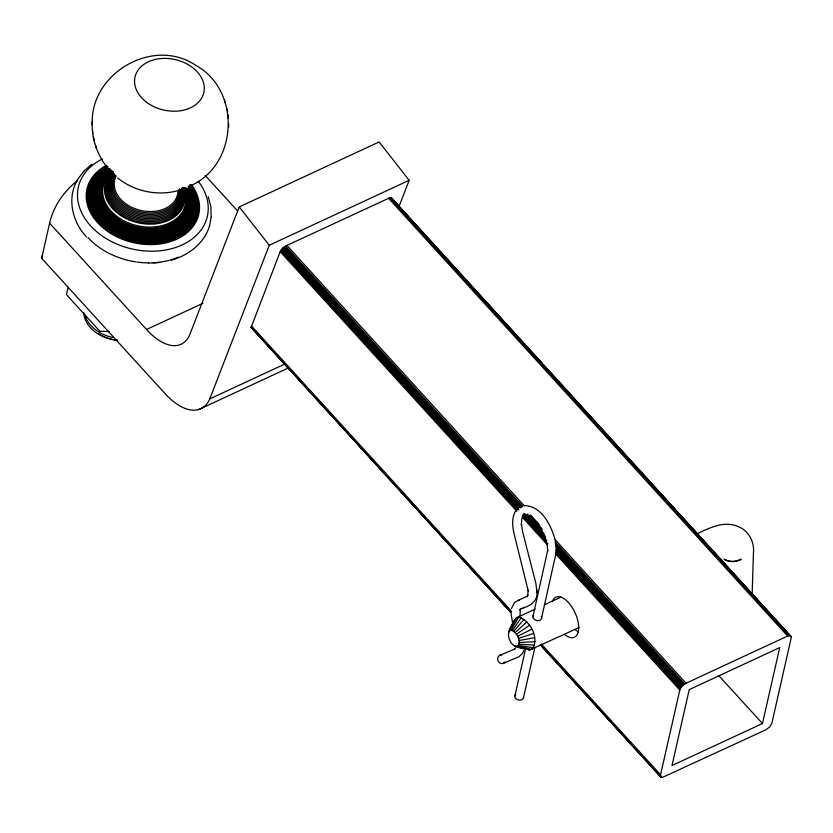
<?xml version="1.0" encoding="UTF-8"?>
<svg xmlns="http://www.w3.org/2000/svg" width="833" height="833" viewBox="0 0 833 833"><rect width="100%" height="100%" fill="white"/><g stroke="black" fill="none" stroke-linecap="round" stroke-linejoin="round"><path stroke-width="1.25" d="M510.921 612.672L251.108 327.39L280.2 251.691L282.679 248.224L286.219 245.745L389.802 197.754L391.583 197.973L791.35 637.203L771.91 723.065L769.796 726.928L765.694 729.875L662.162 777.543L660.84 777.137L540.732 645.367M752.137 594.168L753.438 552.997C754.646 542.252 748.721 530.673 738.434 526.706C724.335 520.219 708.945 528.028 696.326 534.245M92.328 124.981C89.225 73.887 152.918 36.183 195.88 65.411C241.331 90.412 238.123 164.58 190.767 185.686M536.962 591.899C538.087 601.79 528.549 606.903 520.365 608.923L521.187 608.371L519.979 610.183L520.302 609.35L520.021 615.91M521.875 518.397L521.406 524.634L521.385 523.988L522.624 531.756L535.9 583.412L536.973 592.607M535.255 609.038L516.45 617.774C512.076 624 505.485 632.705 510.004 640.629C513.128 648.522 522.874 647.928 529.767 650.011L579.185 627.499M515.252 646.387L517.657 646.356C521.562 641.16 516.97 631.841 511.004 630.237L509.046 631.372M517.657 646.356L531.985 649.417C539.794 639.026 530.59 620.387 518.667 617.191L516.45 617.774L509.89 630.539M211.186 217.33L210.822 206.292L208.229 196.817M660.84 777.137L660.548 774.784L679.801 690.057L681.915 686.194L686.017 683.247L787.633 636.048L790.059 635.621L791.131 636.318M556.475 551.238L541.492 618.419M171.359 260.177C188.393 255.367 204.439 243.33 209.572 225.816M209.499 226.191L211.259 216.944M285.021 363.959L209.781 398.892A63.214 31.154 65.1 0 1 166.371 395.071L41.65 258.251L49.616 223.192A128.99 94.65 12.8 0 1 77.407 180.636M68.16 287.125L66.463 294.643L99.939 331.367L108.915 331.451M514.877 695.94L525.738 648.136M532.881 616.691L547.708 550.321L547.718 551.04L547.104 543.762M523.478 697.721L534.921 647.376M762.466 723.533L779.719 647.574L689.245 689.589L671.981 765.548L762.466 723.533L718.712 675.542M511.42 608.538L514.659 602.384L519.49 599.708M398.861 206.917L409.17 180.303L379.119 141.954L239.227 206.928L190.174 333.596A60.403 29.769 65.1 0 1 146.525 329.504L49.616 223.192M209.781 398.892L269.267 245.266L409.17 180.303M514.763 619.45L508.526 632.684M523.863 650.604L522.447 653.426L519.001 656.706L503.371 663.328M77.688 179.449C66.609 197.723 72.159 221.984 86.507 236.853M516.158 510.025C511.493 517.033 512.285 525.883 514.055 533.672L528.237 590.889L528.237 590.253L527.591 595.72L527.903 594.887L526.914 596.73L527.518 595.98L518.699 600.239M511.004 630.237L518.667 617.191M515.533 647.866L514.18 649.448L515.002 648.897L499.758 655.332M77.865 179.116L83.956 171.077M512.305 630.508L521.26 617.722M513.701 631.31L524.061 619.325M84.185 170.817L91.828 164.226M515.106 632.601L526.873 621.918M524.155 607.08L523.322 607.621M516.418 634.298L529.496 625.291M517.553 636.266L531.766 629.238M146.525 329.504L202.95 303.295M199.379 409.284L288.718 367.79M544.667 604.675L561.119 597.032M518.428 638.39L533.516 633.486M178.293 190.58C157.562 196.307 134.457 191.496 117.682 178.033M518.99 640.515L534.64 637.734M148.534 263.103L159.905 262.447M519.188 642.503L535.046 641.702M251.42 327.983L252.607 328.254M523.999 505.558C542.314 505.693 551.862 526.768 555.736 541.991M519.032 644.211L534.724 645.117M518.501 645.523L533.672 647.751M513.857 645.585L517.355 646.346M516.554 646.647L529.767 650.011M525.3 648.407L527.164 649.48M391.271 197.796L791.288 636.724M390.875 197.702L790.059 635.621M394.509 201.867L398.018 205.709M401.527 209.552L409.409 218.204M412.033 221.089L415.542 224.931M418.166 227.815L426.923 237.426M429.557 240.3L432.181 243.184M434.816 246.068L443.572 255.679M446.196 258.563L449.705 262.405M452.329 265.29L461.086 274.9M463.721 277.785L466.345 280.669M468.979 283.553L477.736 293.164M481.235 297.006L483.869 299.89M485.618 301.806L495.26 312.375M497.884 315.259L500.508 318.144M503.142 321.028L511.899 330.639M515.408 334.481L518.032 337.365M519.782 339.291L529.424 349.86M532.048 352.744L535.557 356.586M537.306 358.513L546.937 369.081M549.572 371.966L552.196 374.85M553.945 376.766L563.587 387.335M567.086 391.187L581.101 406.556M583.735 409.44L586.359 412.325M588.119 414.251L597.75 424.82M601.249 428.662L615.275 444.041M617.899 446.925L631.914 462.294M635.423 466.136L649.438 481.516M652.937 485.358L666.077 499.779M669.586 503.621L683.601 519.001M687.1 522.843L700.241 537.254M704.624 542.064L717.765 556.475M721.263 560.317L734.404 574.739M738.788 579.539L751.928 593.96M755.437 597.802L768.578 612.213M772.951 617.024L786.092 631.435M390.385 197.702L789.538 635.579M389.802 197.754L788.955 635.641M388.532 198.223L787.633 636.048M286.916 245.423L524.103 505.621M554.736 539.232L686.017 683.247M285.49 246.131L522.687 506.329M530.559 514.971L539.315 524.571M555.07 541.856L684.601 683.955M284.74 246.547L521.958 506.787M529.83 515.429L542.085 528.872M555.215 543.272L683.893 684.434M284.043 247.089L521.26 507.318M527.383 514.044L542.262 530.371M555.392 544.772L683.195 684.965M283.345 247.64L520.583 507.891M526.706 514.617L544.22 533.828M555.59 546.313L682.529 685.559M282.679 248.224L519.063 507.547M524.321 513.305L545.334 536.358M555.84 547.885L681.915 686.194M282.064 248.828L518.49 508.182M523.738 513.951L545.625 537.962M556.142 549.488L681.352 686.85M281.523 249.442L518.855 509.796M523.228 514.596L546.875 540.534M555.632 550.144L680.863 687.527M281.054 250.046L517.543 509.473M522.801 515.242L546.448 541.179M556.08 551.748L680.457 688.193M280.669 250.629L517.199 510.098M522.458 515.866L547.864 543.741M555.746 552.383L680.134 688.849M280.2 251.691L516.804 511.254M522.062 517.022L547.479 544.897M555.361 553.549L679.801 690.057M205.23 175.461L237.53 210.895M251.441 325.974L511.618 611.401M541.408 644.086L660.548 774.784M257.855 334.012L261.364 337.854M263.988 340.739L265.737 342.655M275.359 353.213L278.868 357.055M280.617 358.981L283.241 361.855M291.987 371.456L295.486 375.298M298.11 378.182L299.87 380.098M309.491 390.656L312.989 394.498M315.613 397.383L317.363 399.299M326.994 409.857L329.618 412.741M332.242 415.615L334.866 418.499M344.498 429.057L347.122 431.942M349.745 434.816L352.369 437.7M361.126 447.3L364.625 451.142M367.249 454.016L368.998 455.943M378.63 466.501L381.254 469.375M383.878 472.259L386.502 475.143M396.123 485.701L398.757 488.575M401.381 491.46L404.005 494.344M412.751 503.944L415.375 506.818M418.884 510.66L421.508 513.544M430.255 523.145L432.879 526.019M435.503 528.903L439.012 532.735M447.758 542.335L450.382 545.219M453.006 548.104L455.641 550.977M464.387 560.578L467.011 563.462M470.51 567.304L473.134 570.178M481.891 579.778L484.514 582.663M487.138 585.537L490.637 589.379M499.394 598.979L502.018 601.863M504.642 604.737L508.14 608.579M551.019 655.623L552.768 657.539M556.277 661.381L559.776 665.223M567.648 673.866L570.272 676.74M573.781 680.582L577.279 684.424M585.151 693.066L587.775 695.94M591.274 699.782L594.783 703.625M602.655 712.267L604.404 714.183M607.903 718.025L611.401 721.867M619.283 730.499L621.907 733.384M625.406 737.226L628.905 741.068M636.787 749.7L638.536 751.626M642.909 756.426L646.408 760.269M654.29 768.901L656.04 770.827M659.538 774.659L662.162 777.543M251.108 326.973L511.379 612.494M541.179 645.179L660.35 775.919M252.128 328.254L260.875 337.854M263.499 340.739L278.378 357.055M280.127 358.971L294.997 375.287M297.62 378.172L312.5 394.488M315.124 397.372L329.129 412.731M331.753 415.605L346.632 431.931M349.256 434.805L364.125 451.122M366.749 454.006L380.754 469.364M384.252 473.206L398.257 488.565M400.881 491.439L414.876 506.808M418.385 510.639L432.379 525.998M435.878 529.84L449.882 545.199M452.506 548.083L466.511 563.441M470.01 567.283L484.004 582.642M487.513 586.474L501.508 601.832M504.132 604.716L511.139 612.39M540.888 645.034L552.258 657.508M555.757 661.35L569.762 676.708M573.26 680.551L587.265 695.909M590.764 699.751L604.768 715.11M607.392 717.984L622.261 734.31M624.885 737.184L638.89 752.543M642.389 756.385L656.394 771.743M659.892 775.585L661.641 777.501M251.108 327.39L511.42 612.953M540.336 644.68L661.194 777.366M391.583 197.973L391.895 198.566M239.227 206.928L269.267 245.266M109.769 170.536C97.93 157.208 91.474 139.382 92.171 121.545M224.493 100.064L225.306 103.053M226.784 108.373L227.659 111.57M93.244 136.914L94.119 140.121M95.597 145.431L96.409 148.42M512.868 624.344L511.035 613.994M228.169 114.839L228.315 118.161M228.575 123.503L228.731 126.949M92.588 130.323L92.734 133.644M536.941 589.899L536.941 590.535M578.425 631.83A22.043 10.871 65.1 0 1 575.78 630.196M552.362 601.582A22.043 10.871 65.1 0 1 568.085 602.176A22.043 10.871 65.1 0 1 578.623 629.332A22.043 10.871 65.1 0 1 565.336 635.038M41.65 258.251A128.99 94.65 12.8 0 1 42.545 254.783M185.155 187.935A47.523 34.871 12.8 0 1 168.62 232.001A47.523 34.871 12.8 0 1 106.364 217.715A47.523 34.871 12.8 0 1 110.841 170.89M184.437 187.717A46.586 34.184 12.8 0 1 168.214 230.918A46.586 34.184 12.8 0 1 107.186 216.913A46.586 34.184 12.8 0 1 111.591 171.004M185.926 188.091A48.501 35.59 12.8 0 1 168.651 233.209A48.501 35.59 12.8 0 1 104.937 217.882A48.501 35.59 12.8 0 1 111.112 170.088M177.95 191.871A32.248 23.668 12.8 0 1 139.632 210.155A32.248 23.668 12.8 0 1 116.235 175.961M189.351 185.082A55.02 40.369 12.8 0 1 173.441 238.467A55.02 40.369 12.8 0 1 99.46 221.724A55.02 40.369 12.8 0 1 107.998 166.673M189.091 186.228A53.885 39.536 12.8 0 1 172.462 237.728A53.885 39.536 12.8 0 1 100.658 221.484A53.885 39.536 12.8 0 1 107.738 167.818M190.309 184.811A56.175 41.213 12.8 0 1 174.055 239.31A56.175 41.213 12.8 0 1 98.533 222.224A56.175 41.213 12.8 0 1 107.259 166.017M198.296 181.282A66.14 48.533 12.8 0 1 179.543 246.047A66.14 48.533 12.8 0 1 90.089 225.274A66.14 48.533 12.8 0 1 102.355 158.999M188.487 188.258A51.656 37.901 12.8 0 1 169.672 236.457A51.656 37.901 12.8 0 1 101.647 219.318A51.656 37.901 12.8 0 1 109.925 168.464M187.602 188.258A50.574 37.11 12.8 0 1 169.588 235.302A50.574 37.11 12.8 0 1 103.157 219.308A50.574 37.11 12.8 0 1 109.581 169.484M188.175 186.373A52.76 38.714 12.8 0 1 172.067 236.728A52.76 38.714 12.8 0 1 101.845 221.172A52.76 38.714 12.8 0 1 108.03 168.62M186.748 188.206A49.522 36.34 12.8 0 1 169.109 234.271A49.522 36.34 12.8 0 1 104.052 218.61A49.522 36.34 12.8 0 1 110.352 169.817M178.449 257.074A66.14 48.533 12.8 0 1 169.932 260.115M168.797 260.417A66.14 48.533 12.8 0 1 153.22 262.791M148.212 262.895A66.14 48.533 12.8 0 1 136.82 262.031M135.56 261.843A66.14 48.533 12.8 0 1 88.006 237.592M191.278 184.489A57.321 42.056 12.8 0 1 174.691 240.112A57.321 42.056 12.8 0 1 97.617 222.671A57.321 42.056 12.8 0 1 106.52 165.309M181.261 190.361A36.444 26.739 12.8 0 1 138.965 215.955A36.444 26.739 12.8 0 1 113.684 174.097M180.459 189.653A35.455 26.021 12.8 0 1 139.298 214.55A35.455 26.021 12.8 0 1 114.704 173.826M181.49 188.664A37.391 27.437 12.8 0 1 139.423 217.548A37.391 27.437 12.8 0 1 113.486 173.431M183.052 188.352A42.056 30.863 12.8 0 1 165.257 224.681A42.056 30.863 12.8 0 1 112.247 212.269A42.056 30.863 12.8 0 1 112.84 171.931M183.062 188.82A40.619 29.801 12.8 0 1 137.716 222.723A40.619 29.801 12.8 0 1 112.57 172.337M182.854 188.039A42.66 31.3 12.8 0 1 165.788 225.816A42.66 31.3 12.8 0 1 111.289 213.071A42.66 31.3 12.8 0 1 113.184 171.744M182.562 188.248A39.942 29.311 12.8 0 1 139.34 221.89A39.942 29.311 12.8 0 1 111.674 173.576M182.365 188.56A39.141 28.718 12.8 0 1 138.965 220.36A39.141 28.718 12.8 0 1 112.528 173.17M181.802 188.112A38.287 28.093 12.8 0 1 139.111 218.944A38.287 28.093 12.8 0 1 113.413 172.806M117.391 340.364A33.674 24.709 12.8 0 1 83.769 312.844M179.595 188.966A34.424 25.261 12.8 0 1 141.1 213.477A34.424 25.261 12.8 0 1 114.475 175.482M178.845 189.393A33.362 24.48 12.8 0 1 140.683 211.905A33.362 24.48 12.8 0 1 115.6 175.242M112.903 337.5A33.674 24.709 12.8 0 1 84.685 313.999M182.708 187.446A43.326 31.789 12.8 0 1 166.839 226.597A43.326 31.789 12.8 0 1 110.945 214.279A43.326 31.789 12.8 0 1 112.549 171.973M183.229 187.873A44.066 32.331 12.8 0 1 167.089 227.69A44.066 32.331 12.8 0 1 110.248 215.153A44.066 32.331 12.8 0 1 111.893 172.139M183.812 188.248A44.857 32.914 12.8 0 1 167.381 228.783A44.857 32.914 12.8 0 1 109.529 216.028A44.857 32.914 12.8 0 1 111.195 172.244M183.76 187.456A45.69 33.528 12.8 0 1 167.849 229.825A45.69 33.528 12.8 0 1 107.998 216.091A45.69 33.528 12.8 0 1 112.309 171.067M117.328 340.041A28.863 21.179 12.8 0 1 113.59 339.572M112.361 339.343A28.863 21.179 12.8 0 1 105.177 337.115M104.052 336.615A28.863 21.179 12.8 0 1 98.763 333.627M109.425 331.888A30.467 22.356 12.8 0 1 107.29 331.128M523.488 696.867A4.394 3.217 12.8 0 1 518.022 699.855A4.394 3.217 12.8 0 1 515.752 694.472M504.86 661.985A4.394 3.821 67.5 0 1 498.103 660.944A4.394 3.821 67.5 0 1 501.726 655.061M724.262 559.255A17.639 15.588 -39.9 0 0 740.985 559.078L741.318 559.484A17.639 15.546 -32.9 0 1 724.377 559.401M541.346 616.347A4.425 3.488 21.7 0 1 539.378 620.523A4.425 3.488 21.7 0 1 533.818 618.69A4.425 2.947 5.5 0 1 533.776 615.066M145.64 101.532A35.278 25.885 12.8 0 0 203.398 94.139A35.278 25.885 12.8 0 0 159.197 58.727A35.278 25.885 12.8 0 0 145.64 101.532"/></g></svg>
